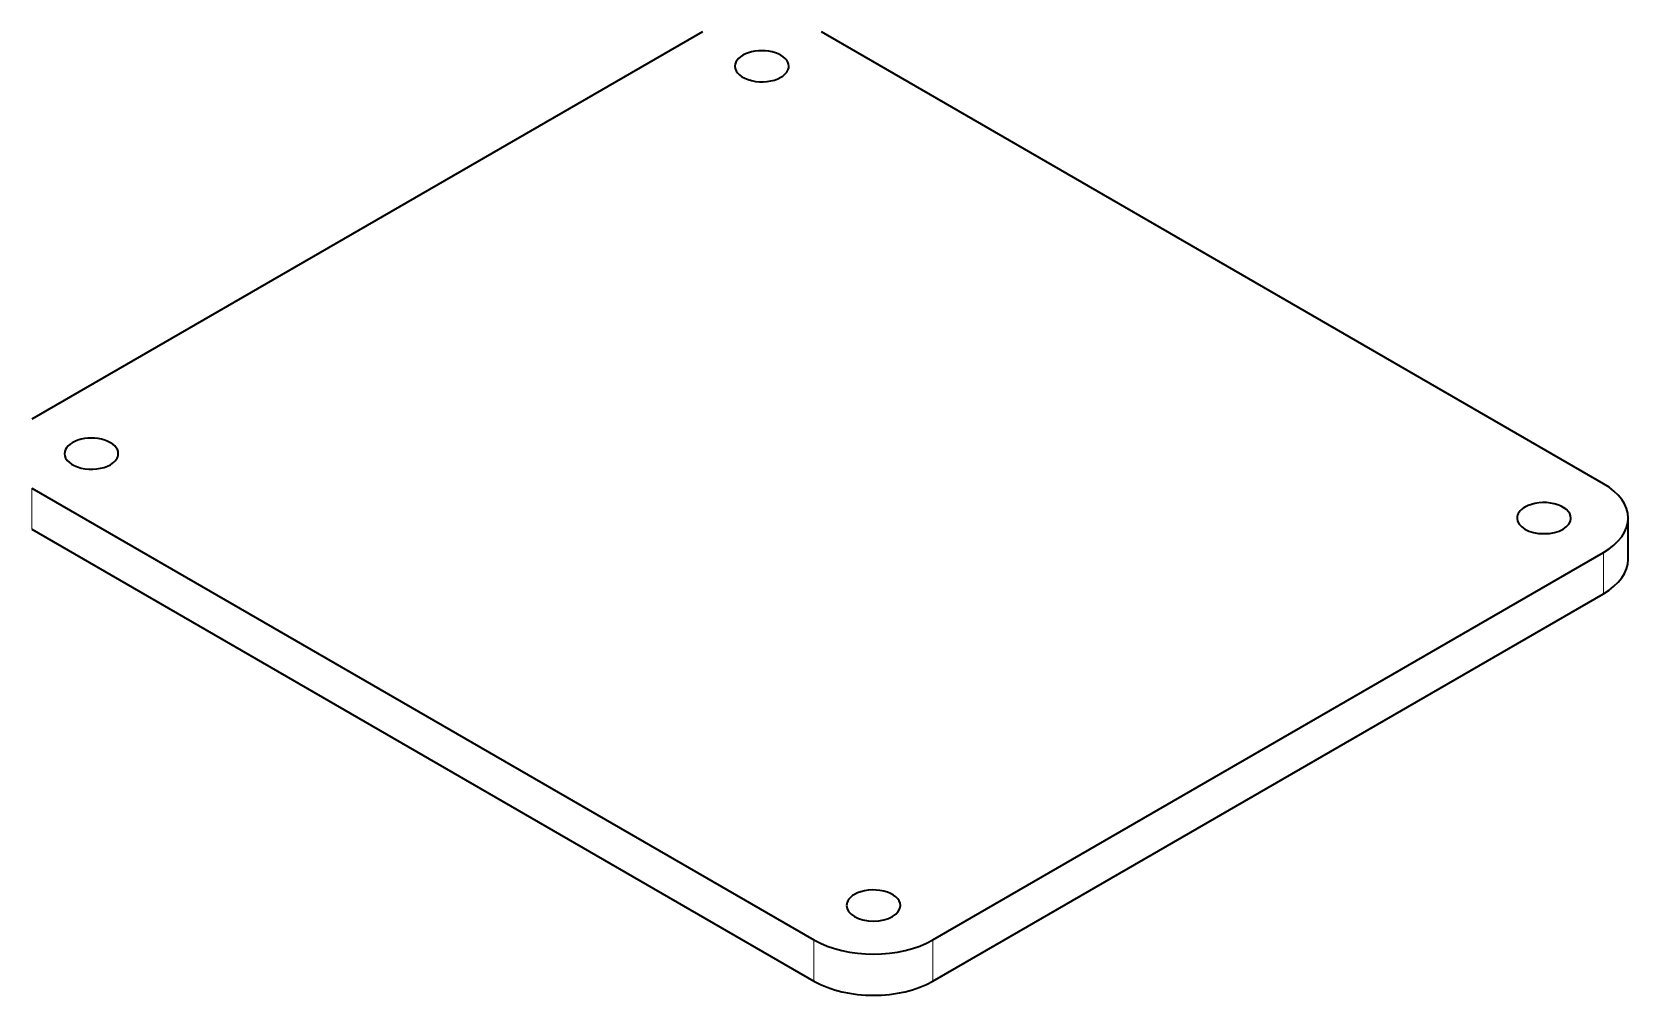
# Model space of a CAD drawing. Extents: x -131 to 1002, y -402 to 783.
# Drawn here: x 670.5 to 765.4, y 427.5 to 485 of the extents above; entities that cross this region are included whole.
import ezdxf

# ---------------------------------------------------------------- set-up
doc = ezdxf.new("R2010")
doc.units = 0

msp = doc.modelspace()

# ---------------------------------------------------------------- linework, layer by layer
at = {"color": 7, "lineweight": 35}
for p, q in [((710.339, 485), (670.472, 461.983)), ((763.909, 458.154), (717.41, 485)), ((670.472, 457.901), (716.971, 431.054)), ((670.472, 455.451), (716.971, 428.605)), ((724.043, 431.054), (763.909, 454.071)), ((724.043, 428.605), (763.909, 451.622))]:
    msp.add_line(p, q, dxfattribs=at)
at = {"color": 7, "lineweight": 13, "ltscale": 0.061237}
for p, q in [((670.472, 457.901), (670.472, 455.451)), ((763.909, 454.071), (763.909, 451.622)), ((716.971, 431.054), (716.971, 428.605)), ((724.043, 431.054), (724.043, 428.605))]:
    msp.add_line(p, q, dxfattribs=at)
at = {"color": 7, "lineweight": 35, "ltscale": 0.061237}
msp.add_line((765.374, 453.663), (765.374, 456.113), dxfattribs=at)
at = {"color": 7, "lineweight": 35}
for centre, major_axis, start_param, end_param in [((713.874, 482.959), (1.6, 0), 6.283185, 9.424778), ((713.874, 482.959), (1.6, 0), 3.141593, 5.497787), ((713.874, 482.959), (1.6, 0), 5.497787, 6.283185), ((674.008, 459.942), (1.6, 0), 0, 3.141593), ((674.008, 459.942), (1.6, 0), 3.141593, 5.497787), ((674.008, 459.942), (1.6, 0), 5.497787, 6.283185), ((760.374, 456.113), (5, 0), 6.283185, 7.068583), ((760.374, 456.113), (1.6, 0), 2.356194, 3.141593), ((760.374, 456.113), (1.6, 0), 0, 2.356194), ((760.374, 456.113), (1.6, 0), 3.141593, 6.283185), ((760.374, 456.113), (5, 0), 5.497787, 6.283185), ((760.374, 453.663), (5, 0), 5.497787, 6.283185), ((720.507, 433.096), (1.6, 0), 2.356194, 3.141593), ((720.507, 433.096), (1.6, 0), 0, 2.356194), ((720.507, 433.096), (1.6, 0), 3.141593, 6.283185), ((720.507, 433.096), (5, 0), 3.926991, 5.497787), ((720.507, 430.646), (5, 0), 3.926991, 5.497787)]:
    msp.add_ellipse(centre, major_axis=major_axis, ratio=0.57735, start_param=start_param, end_param=end_param, dxfattribs=at)

doc.saveas('drawing.dxf')
